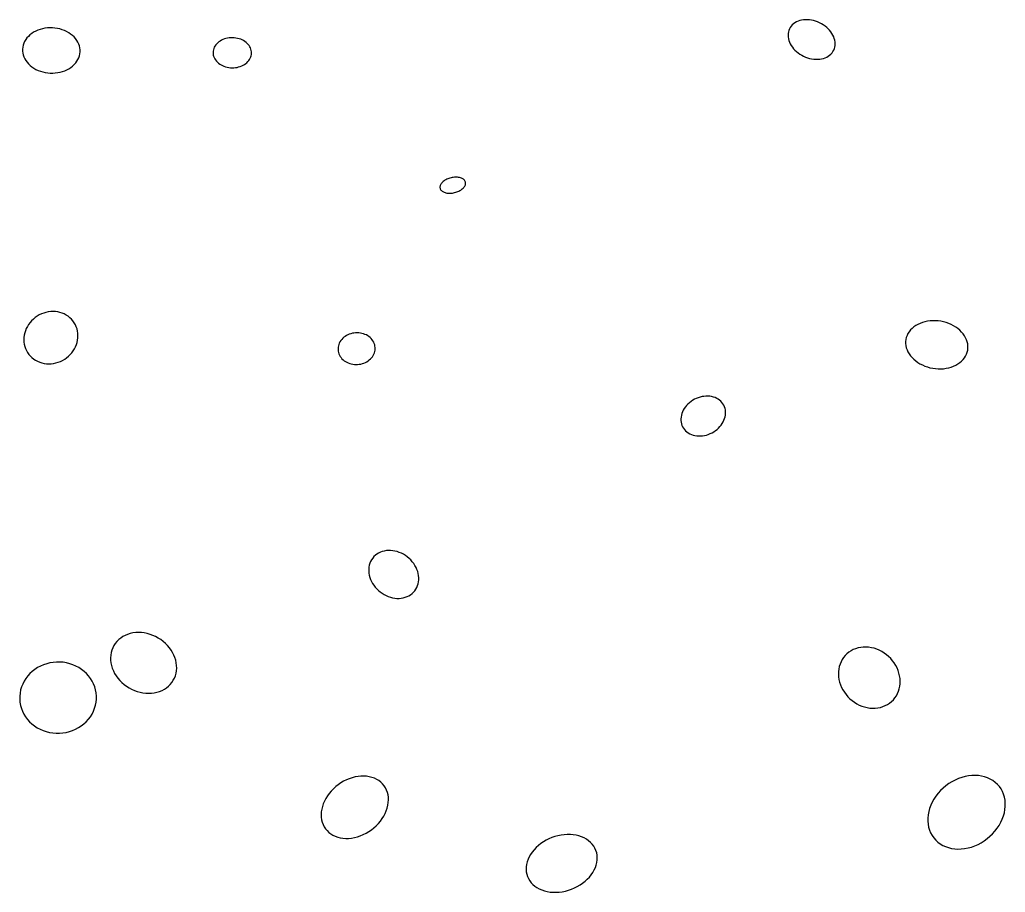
# Model space of a CAD drawing. Header units: metres. Extents: x -13473 to 23071, y -293253 to -275311.
# Drawn here: x 5859 to 23071, y -293253 to -278017 of the extents above; entities that cross this region are included whole.
import ezdxf

# ---------------------------------------------------------------- set-up
doc = ezdxf.new("R2010")
doc.units = ezdxf.units.M

msp = doc.modelspace()

# ---------------------------------------------------------------- linework, layer by layer
at = {"layer": 'LAYER'}
for p, q in [((19331.99, -278129.66), (19315.52, -278152.8)), ((19351.17, -278108.29), (19331.99, -278129.66)), ((19372.92, -278088.86), (19351.17, -278108.29)), ((19397.07, -278071.5), (19372.92, -278088.86)), ((19423.44, -278056.36), (19397.07, -278071.5)), ((19451.83, -278043.55), (19423.44, -278056.36)), ((19482.02, -278033.16), (19451.83, -278043.55)), ((19513.78, -278025.28), (19482.02, -278033.16)), ((19546.87, -278019.97), (19513.78, -278025.28)), ((19581.04, -278017.26), (19546.87, -278019.97)), ((19616.03, -278017.18), (19581.04, -278017.26)), ((19651.57, -278019.72), (19616.03, -278017.18)), ((19687.39, -278024.87), (19651.57, -278019.72)), ((19723.21, -278032.59), (19687.39, -278024.87)), ((19758.78, -278042.82), (19723.21, -278032.59)), ((19793.81, -278055.48), (19758.78, -278042.82)), ((19828.04, -278070.48), (19793.81, -278055.48)), ((19861.2, -278087.7), (19828.04, -278070.48)), ((19893.06, -278107.01), (19861.2, -278087.7)), ((19923.35, -278128.26), (19893.06, -278107.01)), ((19951.86, -278151.29), (19923.35, -278128.26)), ((6010.33, -278307.45), (5985.36, -278335.36)), ((6038.35, -278281.43), (6010.33, -278307.45)), ((6069.2, -278257.47), (6038.35, -278281.43)), ((6102.64, -278235.78), (6069.2, -278257.47)), ((6138.44, -278216.5), (6102.64, -278235.78)), ((6176.31, -278199.79), (6138.44, -278216.5)), ((6215.96, -278185.78), (6176.31, -278199.79)), ((6257.1, -278174.57), (6215.96, -278185.78)), ((6299.41, -278166.25), (6257.1, -278174.57)), ((6342.56, -278160.88), (6299.41, -278166.25)), ((6386.24, -278158.5), (6342.56, -278160.88)), ((6430.1, -278159.14), (6386.24, -278158.5)), ((6473.81, -278162.77), (6430.1, -278159.14)), ((6517.05, -278169.39), (6473.81, -278162.77)), ((6559.48, -278178.93), (6517.05, -278169.39)), ((6600.78, -278191.32), (6559.48, -278178.93)), ((6640.63, -278206.48), (6600.78, -278191.32)), ((6678.73, -278224.28), (6640.63, -278206.48)), ((6714.8, -278244.59), (6678.73, -278224.28)), ((6748.55, -278267.26), (6714.8, -278244.59)), ((6779.73, -278292.1), (6748.55, -278267.26)), ((6808.1, -278318.94), (6779.73, -278292.1)), ((6833.45, -278347.57), (6808.1, -278318.94)), ((19278.95, -278259.38), (19277.49, -278288.51)), ((19277.49, -278288.51), (19279.15, -278318.2)), ((19283.53, -278231.03), (19278.95, -278259.38)), ((19279.15, -278318.2), (19283.93, -278348.23)), ((19291.2, -278203.68), (19283.53, -278231.03)), ((19301.89, -278177.54), (19291.2, -278203.68)), ((19315.52, -278152.8), (19301.89, -278177.54)), ((19978.37, -278175.93), (19951.86, -278151.29)), ((20002.67, -278201.99), (19978.37, -278175.93)), ((20024.57, -278229.27), (20002.67, -278201.99)), ((20043.92, -278257.56), (20024.57, -278229.27)), ((20060.57, -278286.65), (20043.92, -278257.56)), ((20074.38, -278316.31), (20060.57, -278286.65)), ((20085.26, -278346.33), (20074.38, -278316.31)), ((5919.41, -278461.31), (5912.02, -278495.18)), ((5930.53, -278428.14), (5919.41, -278461.31)), ((5945.31, -278395.93), (5930.53, -278428.14)), ((5963.64, -278364.93), (5945.31, -278395.93)), ((5985.36, -278335.36), (5963.64, -278364.93)), ((6855.59, -278377.77), (6833.45, -278347.57)), ((6874.34, -278409.31), (6855.59, -278377.77)), ((6889.56, -278441.95), (6874.34, -278409.31)), ((6901.14, -278475.45), (6889.56, -278441.95)), ((6908.99, -278509.54), (6901.14, -278475.45)), ((9269.26, -278477.72), (9257.65, -278498.66)), ((9283.17, -278457.66), (9269.26, -278477.72)), ((9299.28, -278438.64), (9283.17, -278457.66)), ((9317.46, -278420.81), (9299.28, -278438.64)), ((9337.58, -278404.29), (9317.46, -278420.81)), ((9359.48, -278389.22), (9337.58, -278404.29)), ((9383.01, -278375.71), (9359.48, -278389.22)), ((9407.96, -278363.86), (9383.01, -278375.71)), ((9434.17, -278353.76), (9407.96, -278363.86)), ((9461.43, -278345.49), (9434.17, -278353.76)), ((9489.53, -278339.11), (9461.43, -278345.49)), ((9518.25, -278334.68), (9489.53, -278339.11)), ((9547.38, -278332.21), (9518.25, -278334.68)), ((9576.71, -278331.75), (9547.38, -278332.21)), ((9605.99, -278333.27), (9576.71, -278331.75)), ((9635.02, -278336.79), (9605.99, -278333.27)), ((9663.56, -278342.26), (9635.02, -278336.79)), ((9691.41, -278349.65), (9663.56, -278342.26)), ((9718.35, -278358.89), (9691.41, -278349.65)), ((9744.18, -278369.93), (9718.35, -278358.89)), ((9768.69, -278382.68), (9744.18, -278369.93)), ((9791.71, -278397.03), (9768.69, -278382.68)), ((9813.05, -278412.89), (9791.71, -278397.03)), ((9832.56, -278430.12), (9813.05, -278412.89)), ((9850.09, -278448.6), (9832.56, -278430.12)), ((9865.5, -278468.19), (9850.09, -278448.6)), ((9878.68, -278488.73), (9865.5, -278468.19)), ((9889.52, -278510.08), (9878.68, -278488.73)), ((19283.93, -278348.23), (19291.79, -278378.37)), ((19291.79, -278378.37), (19302.67, -278408.39)), ((19302.67, -278408.39), (19316.48, -278438.05)), ((19316.48, -278438.05), (19333.13, -278467.14)), ((19333.13, -278467.14), (19352.48, -278495.43)), ((20093.12, -278376.47), (20085.26, -278346.33)), ((20097.9, -278406.5), (20093.12, -278376.47)), ((20093.52, -278493.67), (20098.1, -278465.32)), ((20099.56, -278436.19), (20097.9, -278406.5)), ((20098.1, -278465.32), (20099.56, -278436.19)), ((5912.02, -278495.18), (5908.43, -278529.51)), ((5908.43, -278529.51), (5908.67, -278564.01)), ((5908.67, -278564.01), (5912.72, -278598.44)), ((5912.72, -278598.44), (5920.57, -278632.54)), ((5920.57, -278632.54), (5932.15, -278666.03)), ((6891.18, -278679.84), (6902.3, -278646.67)), ((6902.3, -278646.67), (6909.69, -278612.8)), ((6913.04, -278543.97), (6908.99, -278509.54)), ((6909.69, -278612.8), (6913.28, -278578.48)), ((6913.28, -278578.48), (6913.04, -278543.97)), ((6913.28, -278578.48), (6913.28, -278578.48)), ((9237.45, -278565.18), (9235.75, -278588.02)), ((9235.75, -278588.02), (9236.62, -278610.91)), ((9236.62, -278610.91), (9240.04, -278633.67)), ((9241.68, -278542.56), (9237.45, -278565.18)), ((9240.04, -278633.67), (9245.98, -278656.13)), ((9248.44, -278520.33), (9241.68, -278542.56)), ((9245.98, -278656.13), (9254.41, -278678.12)), ((9257.65, -278498.66), (9248.44, -278520.33)), ((9897.94, -278532.07), (9889.52, -278510.08)), ((9895.49, -278667.88), (9902.24, -278645.65)), ((9903.89, -278554.53), (9897.94, -278532.07)), ((9902.24, -278645.65), (9906.48, -278623.02)), ((9907.31, -278577.29), (9903.89, -278554.53)), ((9906.48, -278623.02), (9908.17, -278600.18)), ((9908.17, -278600.18), (9907.31, -278577.29)), ((9908.17, -278600.18), (9908.17, -278600.18)), ((19352.48, -278495.43), (19374.38, -278522.71)), ((19374.38, -278522.71), (19398.68, -278548.77)), ((19398.68, -278548.77), (19425.19, -278573.41)), ((19425.19, -278573.41), (19453.7, -278596.44)), ((19453.7, -278596.44), (19483.99, -278617.69)), ((19483.99, -278617.69), (19515.85, -278637)), ((19515.85, -278637), (19549.01, -278654.22)), ((19549.01, -278654.22), (19583.24, -278669.22)), ((19953.61, -278668.34), (19979.98, -278653.19)), ((19979.98, -278653.19), (20004.13, -278635.84)), ((20004.13, -278635.84), (20025.88, -278616.4)), ((20025.88, -278616.4), (20045.06, -278595.04)), ((20045.06, -278595.04), (20061.53, -278571.9)), ((20061.53, -278571.9), (20075.16, -278547.16)), ((20075.16, -278547.16), (20085.85, -278521.02)), ((20075.16, -278547.16), (20075.16, -278547.16)), ((20085.85, -278521.02), (20093.52, -278493.67)), ((5932.15, -278666.03), (5947.37, -278698.67)), ((5947.37, -278698.67), (5966.12, -278730.21)), ((5966.12, -278730.21), (5988.25, -278760.41)), ((5988.25, -278760.41), (6013.61, -278789.04)), ((6013.61, -278789.04), (6041.98, -278815.88)), ((6041.98, -278815.88), (6073.16, -278840.73)), ((6752.51, -278850.51), (6783.36, -278826.56)), ((6783.36, -278826.56), (6811.38, -278800.53)), ((6811.38, -278800.53), (6836.34, -278772.63)), ((6836.34, -278772.63), (6858.07, -278743.06)), ((6858.07, -278743.06), (6876.4, -278712.05)), ((6876.4, -278712.05), (6891.18, -278679.84)), ((9254.41, -278678.12), (9265.25, -278699.47)), ((9265.25, -278699.47), (9278.42, -278720.02)), ((9278.42, -278720.02), (9293.84, -278739.61)), ((9293.84, -278739.61), (9311.36, -278758.09)), ((9311.36, -278758.09), (9330.87, -278775.32)), ((9330.87, -278775.32), (9352.22, -278791.17)), ((9352.22, -278791.17), (9375.24, -278805.53)), ((9375.24, -278805.53), (9399.75, -278818.27)), ((9399.75, -278818.27), (9425.58, -278829.31)), ((9425.58, -278829.31), (9452.52, -278838.56)), ((9682.5, -278842.72), (9709.75, -278834.45)), ((9709.75, -278834.45), (9735.96, -278824.35)), ((9735.96, -278824.35), (9760.92, -278812.5)), ((9760.92, -278812.5), (9784.44, -278798.99)), ((9784.44, -278798.99), (9806.35, -278783.91)), ((9806.35, -278783.91), (9826.47, -278767.4)), ((9826.47, -278767.4), (9844.65, -278749.56)), ((9844.65, -278749.56), (9860.76, -278730.54)), ((9860.76, -278730.54), (9874.67, -278710.49)), ((9874.67, -278710.49), (9886.28, -278689.54)), ((9886.28, -278689.54), (9895.49, -278667.88)), ((19583.24, -278669.22), (19618.27, -278681.88)), ((19618.27, -278681.88), (19653.84, -278692.11)), ((19653.84, -278692.11), (19689.67, -278699.83)), ((19689.67, -278699.83), (19725.49, -278704.98)), ((19725.49, -278704.98), (19761.02, -278707.52)), ((19761.02, -278707.52), (19796.01, -278707.44)), ((19796.01, -278707.44), (19830.18, -278704.73)), ((19830.18, -278704.73), (19863.27, -278699.41)), ((19863.27, -278699.41), (19895.03, -278691.53)), ((19895.03, -278691.53), (19925.22, -278681.15)), ((19925.22, -278681.15), (19953.61, -278668.34)), ((6073.16, -278840.73), (6106.91, -278863.39)), ((6106.91, -278863.39), (6142.98, -278883.7)), ((6142.98, -278883.7), (6181.08, -278901.51)), ((6181.08, -278901.51), (6220.93, -278916.66)), ((6220.93, -278916.66), (6262.23, -278929.06)), ((6262.23, -278929.06), (6304.66, -278938.6)), ((6304.66, -278938.6), (6347.89, -278945.21)), ((6347.89, -278945.21), (6391.61, -278948.85)), ((6391.61, -278948.85), (6435.47, -278949.48)), ((6435.47, -278949.48), (6479.15, -278947.1)), ((6479.15, -278947.1), (6522.3, -278941.73)), ((6522.3, -278941.73), (6564.61, -278933.41)), ((6564.61, -278933.41), (6605.75, -278922.2)), ((6605.75, -278922.2), (6645.4, -278908.19)), ((6645.4, -278908.19), (6683.27, -278891.49)), ((6683.27, -278891.49), (6719.06, -278872.21)), ((6719.06, -278872.21), (6752.51, -278850.51)), ((9452.52, -278838.56), (9480.36, -278845.95)), ((9480.36, -278845.95), (9508.91, -278851.42)), ((9508.91, -278851.42), (9537.94, -278854.93)), ((9537.94, -278854.93), (9567.22, -278856.46)), ((9567.22, -278856.46), (9596.54, -278855.99)), ((9596.54, -278855.99), (9625.67, -278853.53)), ((9625.67, -278853.53), (9654.4, -278849.09)), ((9654.4, -278849.09), (9682.5, -278842.72)), ((13208.05, -280900.09), (13203.15, -280912.31)), ((13214.58, -280887.92), (13208.05, -280900.09)), ((13222.69, -280875.89), (13214.58, -280887.92)), ((13232.32, -280864.09), (13222.69, -280875.89)), ((13243.4, -280852.61), (13232.32, -280864.09)), ((13255.84, -280841.55), (13243.4, -280852.61)), ((13269.55, -280830.97), (13255.84, -280841.55)), ((13284.42, -280820.97), (13269.55, -280830.97)), ((13300.34, -280811.62), (13284.42, -280820.97)), ((13317.19, -280802.99), (13300.34, -280811.62)), ((13334.84, -280795.15), (13317.19, -280802.99)), ((13353.16, -280788.15), (13334.84, -280795.15)), ((13372, -280782.06), (13353.16, -280788.15)), ((13391.23, -280776.91), (13372, -280782.06)), ((13410.7, -280772.74), (13391.23, -280776.91)), ((13430.25, -280769.6), (13410.7, -280772.74)), ((13449.74, -280767.49), (13430.25, -280769.6)), ((13469.03, -280766.44), (13449.74, -280767.49)), ((13487.96, -280766.46), (13469.03, -280766.44)), ((13506.39, -280767.54), (13487.96, -280766.46)), ((13524.19, -280769.68), (13506.39, -280767.54)), ((13541.2, -280772.86), (13524.19, -280769.68)), ((13557.32, -280777.05), (13541.2, -280772.86)), ((13572.4, -280782.23), (13557.32, -280777.05)), ((13586.35, -280788.35), (13572.4, -280782.23)), ((13599.05, -280795.38), (13586.35, -280788.35)), ((13610.4, -280803.24), (13599.05, -280795.38)), ((13620.32, -280811.9), (13610.4, -280803.24)), ((13628.74, -280821.27), (13620.32, -280811.9)), ((13635.59, -280831.29), (13628.74, -280821.27)), ((13640.81, -280841.88), (13635.59, -280831.29)), ((13636.75, -280912.69), (13641.64, -280900.47)), ((13644.37, -280852.96), (13640.81, -280841.88)), ((13641.64, -280900.47), (13644.87, -280888.29)), ((13646.24, -280864.45), (13644.37, -280852.96)), ((13644.87, -280888.29), (13646.41, -280876.26)), ((13646.41, -280876.26), (13646.24, -280864.45)), ((13199.92, -280924.49), (13198.39, -280936.53)), ((13198.39, -280936.53), (13198.56, -280948.33)), ((13198.56, -280948.33), (13200.43, -280959.82)), ((13203.15, -280912.31), (13199.92, -280924.49)), ((13200.43, -280959.82), (13200.43, -280959.82)), ((13200.43, -280959.82), (13203.99, -280970.9)), ((13203.99, -280970.9), (13209.21, -280981.49)), ((13209.21, -280981.49), (13216.06, -280991.51)), ((13216.06, -280991.51), (13224.47, -281000.88)), ((13224.47, -281000.88), (13234.4, -281009.54)), ((13234.4, -281009.54), (13245.75, -281017.4)), ((13245.75, -281017.4), (13258.45, -281024.43)), ((13258.45, -281024.43), (13272.39, -281030.55)), ((13272.39, -281030.55), (13287.48, -281035.73)), ((13287.48, -281035.73), (13303.59, -281039.92)), ((13303.59, -281039.92), (13320.61, -281043.1)), ((13320.61, -281043.1), (13338.41, -281045.24)), ((13338.41, -281045.24), (13356.84, -281046.32)), ((13356.84, -281046.32), (13375.77, -281046.34)), ((13375.77, -281046.34), (13395.05, -281045.29)), ((13395.05, -281045.29), (13414.55, -281043.18)), ((13414.55, -281043.18), (13434.1, -281040.04)), ((13434.1, -281040.04), (13453.57, -281035.87)), ((13453.57, -281035.87), (13472.79, -281030.72)), ((13472.79, -281030.72), (13491.64, -281024.63)), ((13491.64, -281024.63), (13509.96, -281017.63)), ((13509.96, -281017.63), (13527.61, -281009.79)), ((13527.61, -281009.79), (13544.46, -281001.16)), ((13544.46, -281001.16), (13560.38, -280991.81)), ((13560.38, -280991.81), (13575.25, -280981.81)), ((13575.25, -280981.81), (13588.96, -280971.24)), ((13588.96, -280971.24), (13601.4, -280960.17)), ((13601.4, -280960.17), (13612.47, -280948.69)), ((13612.47, -280948.69), (13622.1, -280936.89)), ((13622.1, -280936.89), (13630.22, -280924.86)), ((13630.22, -280924.86), (13636.75, -280912.69)), ((6277.75, -283138.47), (6238.53, -283153.53)), ((6317.92, -283126.68), (6277.75, -283138.47)), ((6358.76, -283118.25), (6317.92, -283126.68)), ((6399.93, -283113.25), (6358.76, -283118.25)), ((6441.15, -283111.72), (6399.93, -283113.25)), ((6482.08, -283113.67), (6441.15, -283111.72)), ((6522.42, -283119.08), (6482.08, -283113.67)), ((6561.86, -283127.91), (6522.42, -283119.08)), ((6600.1, -283140.1), (6561.86, -283127.91)), ((6636.85, -283155.55), (6600.1, -283140.1)), ((6039.4, -283304.66), (6014.6, -283338.17)), ((6066.98, -283273.15), (6039.4, -283304.66)), ((6097.13, -283243.9), (6066.98, -283273.15)), ((6129.61, -283217.11), (6097.13, -283243.9)), ((6164.18, -283193.01), (6129.61, -283217.11)), ((6200.58, -283171.76), (6164.18, -283193.01)), ((6238.53, -283153.53), (6200.58, -283171.76)), ((6671.83, -283174.14), (6636.85, -283155.55)), ((6704.78, -283195.74), (6671.83, -283174.14)), ((6735.43, -283220.18), (6704.78, -283195.74)), ((6763.57, -283247.26), (6735.43, -283220.18)), ((6788.98, -283276.8), (6763.57, -283247.26)), ((6811.45, -283308.56), (6788.98, -283276.8)), ((6830.83, -283342.3), (6811.45, -283308.56)), ((21623.21, -283303.58), (21582.03, -283318.82)), ((21666.3, -283291.31), (21623.21, -283303.58)), ((21710.97, -283282.1), (21666.3, -283291.31)), ((21756.89, -283276.01), (21710.97, -283282.1)), ((21803.7, -283273.1), (21756.89, -283276.01)), ((21851.06, -283273.39), (21803.7, -283273.1)), ((21898.59, -283276.87), (21851.06, -283273.39)), ((21945.94, -283283.51), (21898.59, -283276.87)), ((21992.75, -283293.28), (21945.94, -283283.51)), ((22038.66, -283306.08), (21992.75, -283293.28)), ((22083.32, -283321.83), (22038.66, -283306.08)), ((5958.63, -283448.16), (5946.59, -283487.04)), ((5974.06, -283410.19), (5958.63, -283448.16)), ((5992.76, -283373.44), (5974.06, -283410.19)), ((6014.6, -283338.17), (5992.76, -283373.44)), ((6846.96, -283377.76), (6830.83, -283342.3)), ((6859.72, -283414.67), (6846.96, -283377.76)), ((6869.01, -283452.76), (6859.72, -283414.67)), ((6874.77, -283491.73), (6869.01, -283452.76)), ((11724.24, -283484.41), (11696.06, -283487.32)), ((11752.57, -283483.6), (11724.24, -283484.41)), ((11780.82, -283484.91), (11752.57, -283483.6)), ((11808.77, -283488.31), (11780.82, -283484.91)), ((21391.38, -283464.52), (21371.28, -283496.13)), ((21415.17, -283434.66), (21391.38, -283464.52)), ((21442.45, -283406.76), (21415.17, -283434.66)), ((21473.03, -283381.04), (21442.45, -283406.76)), ((21506.65, -283357.69), (21473.03, -283381.04)), ((21543.08, -283336.9), (21506.65, -283357.69)), ((21582.03, -283318.82), (21543.08, -283336.9)), ((22126.39, -283340.41), (22083.32, -283321.83)), ((22167.54, -283361.67), (22126.39, -283340.41)), ((22206.46, -283385.45), (22167.54, -283361.67)), ((22242.86, -283411.58), (22206.46, -283385.45)), ((22276.46, -283439.84), (22242.86, -283411.58)), ((22306.99, -283470.04), (22276.46, -283439.84)), ((22334.24, -283501.93), (22306.99, -283470.04)), ((5933.03, -283566.36), (5931.61, -283606.2)), ((5931.61, -283606.2), (5933.79, -283645.76)), ((5938.04, -283526.54), (5933.03, -283566.36)), ((5933.79, -283645.76), (5939.55, -283684.73)), ((5946.59, -283487.04), (5938.04, -283526.54)), ((6849.93, -283689.33), (6861.97, -283650.45)), ((6861.97, -283650.45), (6870.52, -283610.95)), ((6870.52, -283610.95), (6875.53, -283571.13)), ((6876.95, -283531.28), (6874.77, -283491.73)), ((6875.53, -283571.13), (6876.95, -283531.28)), ((11452.55, -283640.99), (11440.9, -283663.22)), ((11466.41, -283619.66), (11452.55, -283640.99)), ((11482.37, -283599.41), (11466.41, -283619.66)), ((11500.31, -283580.39), (11482.37, -283599.41)), ((11520.09, -283562.74), (11500.31, -283580.39)), ((11541.57, -283546.59), (11520.09, -283562.74)), ((11564.57, -283532.08), (11541.57, -283546.59)), ((11588.93, -283519.3), (11564.57, -283532.08)), ((11614.45, -283508.36), (11588.93, -283519.3)), ((11640.95, -283499.34), (11614.45, -283508.36)), ((11668.22, -283492.31), (11640.95, -283499.34)), ((11696.06, -283487.32), (11668.22, -283492.31)), ((11836.22, -283493.78), (11808.77, -283488.31)), ((11862.96, -283501.28), (11836.22, -283493.78)), ((11888.78, -283510.76), (11862.96, -283501.28)), ((11913.49, -283522.14), (11888.78, -283510.76)), ((11936.89, -283535.33), (11913.49, -283522.14)), ((11958.81, -283550.24), (11936.89, -283535.33)), ((11979.09, -283566.75), (11958.81, -283550.24)), ((11997.57, -283584.73), (11979.09, -283566.75)), ((12014.1, -283604.05), (11997.57, -283584.73)), ((12028.57, -283624.57), (12014.1, -283604.05)), ((12040.85, -283646.12), (12028.57, -283624.57)), ((12050.87, -283668.54), (12040.85, -283646.12)), ((21330.23, -283634.97), (21330.21, -283671.47)), ((21334.4, -283598.92), (21330.23, -283634.97)), ((21342.67, -283563.59), (21334.4, -283598.92)), ((21355, -283529.23), (21342.67, -283563.59)), ((21371.28, -283496.13), (21355, -283529.23)), ((22357.99, -283535.27), (22334.24, -283501.93)), ((22378.05, -283569.82), (22357.99, -283535.27)), ((22394.29, -283605.3), (22378.05, -283569.82)), ((22406.57, -283641.45), (22394.29, -283605.3)), ((22414.8, -283678), (22406.57, -283641.45)), ((5939.55, -283684.73), (5948.84, -283722.82)), ((5948.84, -283722.82), (5961.6, -283759.73)), ((5961.6, -283759.73), (5977.73, -283795.19)), ((5977.73, -283795.19), (5997.11, -283828.93)), ((5997.11, -283828.93), (5997.11, -283828.93)), ((5997.11, -283828.93), (6019.59, -283860.69)), ((6769.16, -283832.83), (6793.96, -283799.32)), ((6793.96, -283799.32), (6815.8, -283764.05)), ((6815.8, -283764.05), (6834.5, -283727.29)), ((6834.5, -283727.29), (6849.93, -283689.33)), ((11419.97, -283733.66), (11417.85, -283757.79)), ((11417.85, -283757.79), (11418.2, -283781.95)), ((11418.2, -283781.95), (11418.2, -283781.95)), ((11418.2, -283781.95), (11421.02, -283805.94)), ((11424.54, -283709.73), (11419.97, -283733.66)), ((11421.02, -283805.94), (11426.28, -283829.59)), ((11431.54, -283686.19), (11424.54, -283709.73)), ((11440.9, -283663.22), (11431.54, -283686.19)), ((12058.54, -283691.66), (12050.87, -283668.54)), ((12053.28, -283835.06), (12060.27, -283811.52)), ((12063.8, -283715.31), (12058.54, -283691.66)), ((12060.27, -283811.52), (12064.85, -283787.59)), ((12066.62, -283739.31), (12063.8, -283715.31)), ((12064.85, -283787.59), (12066.97, -283763.46)), ((12066.97, -283763.46), (12066.62, -283739.31)), ((21330.21, -283671.47), (21334.33, -283708.13)), ((21334.33, -283708.13), (21342.56, -283744.67)), ((21342.56, -283744.67), (21354.84, -283780.83)), ((21354.84, -283780.83), (21371.08, -283816.31)), ((21371.08, -283816.31), (21391.14, -283850.86)), ((22394.13, -283856.89), (22406.46, -283822.54)), ((22406.46, -283822.54), (22414.73, -283787.21)), ((22414.73, -283787.21), (22418.9, -283751.15)), ((22414.73, -283787.21), (22414.73, -283787.21)), ((22418.92, -283714.66), (22414.8, -283678)), ((22418.9, -283751.15), (22418.92, -283714.66)), ((6019.59, -283860.69), (6044.99, -283890.22)), ((6044.99, -283890.22), (6073.13, -283917.31)), ((6073.13, -283917.31), (6103.78, -283941.75)), ((6103.78, -283941.75), (6136.73, -283963.34)), ((6136.73, -283963.34), (6171.71, -283981.94)), ((6171.71, -283981.94), (6208.46, -283997.39)), ((6208.46, -283997.39), (6246.7, -284009.58)), ((6490.64, -284010.81), (6530.81, -283999.02)), ((6530.81, -283999.02), (6570.03, -283983.95)), ((6570.03, -283983.95), (6607.98, -283965.73)), ((6607.98, -283965.73), (6644.38, -283944.48)), ((6644.38, -283944.48), (6678.95, -283920.37)), ((6678.95, -283920.37), (6711.44, -283893.59)), ((6711.44, -283893.59), (6741.58, -283864.34)), ((6741.58, -283864.34), (6769.16, -283832.83)), ((11426.28, -283829.59), (11433.95, -283852.71)), ((11433.95, -283852.71), (11443.96, -283875.13)), ((11443.96, -283875.13), (11456.25, -283896.69)), ((11456.25, -283896.69), (11470.72, -283917.2)), ((11470.72, -283917.2), (11487.25, -283936.52)), ((11487.25, -283936.52), (11505.73, -283954.51)), ((11505.73, -283954.51), (11526, -283971.02)), ((11526, -283971.02), (11547.93, -283985.93)), ((11547.93, -283985.93), (11571.33, -283999.12)), ((11571.33, -283999.12), (11596.04, -284010.5)), ((11895.89, -284001.95), (11920.25, -283989.18)), ((11920.25, -283989.18), (11943.25, -283974.66)), ((11943.25, -283974.66), (11964.72, -283958.51)), ((11964.72, -283958.51), (11984.51, -283940.86)), ((11984.51, -283940.86), (12002.45, -283921.84)), ((12002.45, -283921.84), (12018.41, -283901.59)), ((12018.41, -283901.59), (12032.27, -283880.27)), ((12032.27, -283880.27), (12043.92, -283858.04)), ((12043.92, -283858.04), (12053.28, -283835.06)), ((21391.14, -283850.86), (21414.89, -283884.2)), ((21414.89, -283884.2), (21442.14, -283916.09)), ((21442.14, -283916.09), (21472.67, -283946.28)), ((21472.67, -283946.28), (21506.27, -283974.55)), ((21506.27, -283974.55), (21542.67, -284000.67)), ((21542.67, -284000.67), (21581.59, -284024.46)), ((22276.1, -284005.09), (22306.68, -283979.37)), ((22306.68, -283979.37), (22333.96, -283951.47)), ((22333.96, -283951.47), (22357.74, -283921.6)), ((22357.74, -283921.6), (22377.85, -283890)), ((22377.85, -283890), (22394.13, -283856.89)), ((6246.7, -284009.58), (6286.14, -284018.41)), ((6286.14, -284018.41), (6326.48, -284023.82)), ((6326.48, -284023.82), (6367.41, -284025.76)), ((6367.41, -284025.76), (6408.63, -284024.23)), ((6408.63, -284024.23), (6449.81, -284019.23)), ((6449.81, -284019.23), (6490.64, -284010.81)), ((11596.04, -284010.5), (11621.86, -284019.97)), ((11621.86, -284019.97), (11648.59, -284027.48)), ((11648.59, -284027.48), (11676.04, -284032.95)), ((11676.04, -284032.95), (11704, -284036.35)), ((11704, -284036.35), (11732.25, -284037.65)), ((11732.25, -284037.65), (11760.57, -284036.84)), ((11760.57, -284036.84), (11788.76, -284033.93)), ((11788.76, -284033.93), (11816.6, -284028.94)), ((11816.6, -284028.94), (11843.87, -284021.91)), ((11843.87, -284021.91), (11870.37, -284012.89)), ((11870.37, -284012.89), (11895.89, -284001.95)), ((21581.59, -284024.46), (21622.74, -284045.72)), ((21622.74, -284045.72), (21665.81, -284064.29)), ((21665.81, -284064.29), (21710.47, -284080.04)), ((21710.47, -284080.04), (21756.38, -284092.85)), ((21756.38, -284092.85), (21803.19, -284102.61)), ((21803.19, -284102.61), (21850.54, -284109.26)), ((21850.54, -284109.26), (21898.07, -284112.74)), ((21898.07, -284112.74), (21945.43, -284113.03)), ((21945.43, -284113.03), (21992.24, -284110.11)), ((21992.24, -284110.11), (22038.16, -284104.03)), ((22038.16, -284104.03), (22082.83, -284094.82)), ((22082.83, -284094.82), (22125.92, -284082.55)), ((22125.92, -284082.55), (22167.1, -284067.31)), ((22167.1, -284067.31), (22206.05, -284049.23)), ((22206.05, -284049.23), (22242.48, -284028.43)), ((22242.48, -284028.43), (22276.1, -284005.09)), ((17583.03, -284682.55), (17555.32, -284704.1)), ((17612.37, -284662.93), (17583.03, -284682.55)), ((17643.1, -284645.4), (17612.37, -284662.93)), ((17675, -284630.1), (17643.1, -284645.4)), ((17707.82, -284617.13), (17675, -284630.1)), ((17741.31, -284606.6), (17707.82, -284617.13)), ((17775.22, -284598.59), (17741.31, -284606.6)), ((17809.3, -284593.16), (17775.22, -284598.59)), ((17843.27, -284590.35), (17809.3, -284593.16)), ((17876.88, -284590.18), (17843.27, -284590.35)), ((17909.88, -284592.66), (17876.88, -284590.18)), ((17942.01, -284597.76), (17909.88, -284592.66)), ((17973.04, -284605.44), (17942.01, -284597.76)), ((18002.72, -284615.65), (17973.04, -284605.44)), ((18030.82, -284628.31), (18002.72, -284615.65)), ((18057.15, -284643.33), (18030.82, -284628.31)), ((18081.48, -284660.58), (18057.15, -284643.33)), ((18103.65, -284679.94), (18081.48, -284660.58)), ((18123.47, -284701.26), (18103.65, -284679.94)), ((17447.96, -284834.8), (17433.87, -284864.13)), ((17464.7, -284806.26), (17447.96, -284834.8)), ((17483.96, -284778.71), (17464.7, -284806.26)), ((17505.59, -284752.37), (17483.96, -284778.71)), ((17529.44, -284727.44), (17505.59, -284752.37)), ((17555.32, -284704.1), (17529.44, -284727.44)), ((18140.8, -284724.38), (18123.47, -284701.26)), ((18155.52, -284749.11), (18140.8, -284724.38)), ((18167.49, -284775.29), (18155.52, -284749.11)), ((18176.64, -284802.69), (18167.49, -284775.29)), ((18182.9, -284831.13), (18176.64, -284802.69)), ((18186.21, -284860.37), (18182.9, -284831.13)), ((18186.56, -284890.2), (18186.21, -284860.37)), ((17408.48, -284954.56), (17405.85, -284984.74)), ((17405.85, -284984.74), (17406.2, -285014.57)), ((17406.2, -285014.57), (17409.51, -285043.81)), ((17414.06, -284924.24), (17408.48, -284954.56)), ((17422.54, -284894.02), (17414.06, -284924.24)), ((17433.87, -284864.13), (17422.54, -284894.02)), ((18144.45, -285040.13), (18158.54, -285010.81)), ((18158.54, -285010.81), (18169.87, -284980.92)), ((18169.87, -284980.92), (18178.35, -284950.7)), ((18178.35, -284950.7), (18183.93, -284920.38)), ((18183.93, -284920.38), (18186.56, -284890.2)), ((17409.51, -285043.81), (17415.77, -285072.25)), ((17415.77, -285072.25), (17424.92, -285099.65)), ((17424.92, -285099.65), (17436.89, -285125.83)), ((17436.89, -285125.83), (17436.89, -285125.83)), ((17436.89, -285125.83), (17451.61, -285150.56)), ((17451.61, -285150.56), (17468.94, -285173.68)), ((17468.94, -285173.68), (17488.76, -285195)), ((17488.76, -285195), (17510.93, -285214.36)), ((17980.04, -285212.01), (18009.38, -285192.39)), ((18009.38, -285192.39), (18037.09, -285170.84)), ((18037.09, -285170.84), (18062.97, -285147.5)), ((18062.97, -285147.5), (18086.82, -285122.57)), ((18086.82, -285122.57), (18108.45, -285096.23)), ((18108.45, -285096.23), (18127.71, -285068.68)), ((18127.71, -285068.68), (18144.45, -285040.13)), ((17510.93, -285214.36), (17535.26, -285231.61)), ((17535.26, -285231.61), (17561.59, -285246.62)), ((17561.59, -285246.62), (17589.69, -285259.29)), ((17589.69, -285259.29), (17619.37, -285269.5)), ((17619.37, -285269.5), (17650.4, -285277.18)), ((17650.4, -285277.18), (17682.53, -285282.28)), ((17682.53, -285282.28), (17715.53, -285284.75)), ((17715.53, -285284.75), (17749.14, -285284.59)), ((17749.14, -285284.59), (17783.11, -285281.78)), ((17783.11, -285281.78), (17817.19, -285276.35)), ((17817.19, -285276.35), (17851.1, -285268.34)), ((17851.1, -285268.34), (17884.59, -285257.81)), ((17884.59, -285257.81), (17917.41, -285244.84)), ((17917.41, -285244.84), (17949.31, -285229.54)), ((17949.31, -285229.54), (17980.04, -285212.01)), ((12023.55, -287418.09), (12004.29, -287445.87)), ((12045.61, -287392.48), (12023.55, -287418.09)), ((12070.3, -287369.23), (12045.61, -287392.48)), ((12097.43, -287348.52), (12070.3, -287369.23)), ((12126.8, -287330.51), (12097.43, -287348.52)), ((12158.19, -287315.32), (12126.8, -287330.51)), ((12191.34, -287303.09), (12158.19, -287315.32)), ((12226.02, -287293.89), (12191.34, -287303.09)), ((12261.96, -287287.81), (12226.02, -287293.89)), ((12298.88, -287284.89), (12261.96, -287287.81)), ((12336.5, -287285.14), (12298.88, -287284.89)), ((12374.55, -287288.58), (12336.5, -287285.14)), ((12412.72, -287295.16), (12374.55, -287288.58)), ((12450.72, -287304.85), (12412.72, -287295.16)), ((12488.28, -287317.56), (12450.72, -287304.85)), ((12525.09, -287333.21), (12488.28, -287317.56)), ((12560.89, -287351.67), (12525.09, -287333.21)), ((12595.4, -287372.8), (12560.89, -287351.67)), ((12628.35, -287396.44), (12595.4, -287372.8)), ((12659.5, -287422.41), (12628.35, -287396.44)), ((12688.61, -287450.52), (12659.5, -287422.41)), ((11954.3, -287609.37), (11954.09, -287645.24)), ((11957.82, -287574.2), (11954.3, -287609.37)), ((11964.65, -287540.01), (11957.82, -287574.2)), ((11974.73, -287507.06), (11964.65, -287540.01)), ((11987.97, -287475.6), (11974.73, -287507.06)), ((12004.29, -287445.87), (11987.97, -287475.6)), ((12715.45, -287480.54), (12688.61, -287450.52)), ((12739.83, -287512.26), (12715.45, -287480.54)), ((12761.56, -287545.42), (12739.83, -287512.26)), ((12780.47, -287579.79), (12761.56, -287545.42)), ((12796.42, -287615.08), (12780.47, -287579.79)), ((12809.28, -287651.05), (12796.42, -287615.08)), ((11954.09, -287645.24), (11957.22, -287681.56)), ((11957.22, -287681.56), (11963.64, -287718.03)), ((11963.64, -287718.03), (11973.33, -287754.39)), ((11973.33, -287754.39), (11986.19, -287790.36)), ((12818.96, -287687.41), (12809.28, -287651.05)), ((12825.39, -287723.88), (12818.96, -287687.41)), ((12828.51, -287760.2), (12825.39, -287723.88)), ((12828.31, -287796.07), (12828.51, -287760.2)), ((11986.19, -287790.36), (12002.14, -287825.65)), ((12002.14, -287825.65), (12021.05, -287860.02)), ((12021.05, -287860.02), (12042.77, -287893.18)), ((12042.77, -287893.18), (12067.15, -287924.9)), ((12067.15, -287924.9), (12094, -287954.92)), ((12094, -287954.92), (12123.11, -287983.03)), ((12759.06, -287987.34), (12778.32, -287959.57)), ((12778.32, -287959.57), (12794.63, -287929.84)), ((12794.63, -287929.84), (12807.88, -287898.38)), ((12807.88, -287898.38), (12817.95, -287865.43)), ((12817.95, -287865.43), (12824.78, -287831.24)), ((12824.78, -287831.24), (12828.31, -287796.07)), ((12123.11, -287983.03), (12154.26, -288009)), ((12154.26, -288009), (12187.21, -288032.64)), ((12187.21, -288032.64), (12221.72, -288053.77)), ((12221.72, -288053.77), (12257.51, -288072.23)), ((12257.51, -288072.23), (12294.33, -288087.88)), ((12294.33, -288087.88), (12331.88, -288100.59)), ((12331.88, -288100.59), (12369.89, -288110.28)), ((12369.89, -288110.28), (12408.06, -288116.86)), ((12408.06, -288116.86), (12446.1, -288120.3)), ((12446.1, -288120.3), (12483.73, -288120.55)), ((12483.73, -288120.55), (12520.65, -288117.63)), ((12520.65, -288117.63), (12556.58, -288111.55)), ((12556.58, -288111.55), (12591.26, -288102.35)), ((12591.26, -288102.35), (12624.42, -288090.12)), ((12624.42, -288090.12), (12655.8, -288074.93)), ((12655.8, -288074.93), (12685.17, -288056.92)), ((12685.17, -288056.92), (12712.31, -288036.21)), ((12712.31, -288036.21), (12737, -288012.96)), ((12737, -288012.96), (12759.06, -287987.34)), ((12759.06, -287987.34), (12759.06, -287987.34)), ((7622.65, -288813.43), (7587.84, -288841.65)), ((7660.52, -288788.51), (7622.65, -288813.43)), ((7701.13, -288767.1), (7660.52, -288788.51)), ((7744.2, -288749.34), (7701.13, -288767.1)), ((7789.39, -288735.37), (7744.2, -288749.34)), ((7836.35, -288725.31), (7789.39, -288735.37)), ((7884.73, -288719.22), (7836.35, -288725.31)), ((7934.16, -288717.15), (7884.73, -288719.22)), ((7984.26, -288719.12), (7934.16, -288717.15)), ((8034.66, -288725.12), (7984.26, -288719.12)), ((8084.97, -288735.09), (8034.66, -288725.12)), ((8134.8, -288748.97), (8084.97, -288735.09)), ((8183.78, -288766.64), (8134.8, -288748.97)), ((8231.53, -288787.98), (8183.78, -288766.64)), ((8277.7, -288812.81), (8231.53, -288787.98)), ((8321.92, -288840.96), (8277.7, -288812.81)), ((7483.93, -288982.95), (7467.78, -289024.03)), ((7504.18, -288943.88), (7483.93, -288982.95)), ((7528.37, -288907.12), (7504.18, -288943.88)), ((7556.33, -288872.96), (7528.37, -288907.12)), ((7587.84, -288841.65), (7556.33, -288872.96)), ((8363.87, -288872.2), (8321.92, -288840.96)), ((8403.22, -288906.3), (8363.87, -288872.2)), ((8439.68, -288943), (8403.22, -288906.3)), ((8472.96, -288982.02), (8439.68, -288943)), ((8502.82, -289023.06), (8472.96, -288982.02)), ((20501.05, -288986.22), (20457.93, -288999.15)), ((20545.66, -288977.23), (20501.05, -288986.22)), ((20591.41, -288972.27), (20545.66, -288977.23)), ((20637.96, -288971.35), (20591.41, -288972.27)), ((20684.95, -288974.5), (20637.96, -288971.35)), ((20732.02, -288981.68), (20684.95, -288974.5)), ((20778.83, -288992.85), (20732.02, -288981.68)), ((20825, -289007.91), (20778.83, -288992.85)), ((7448.25, -289110.99), (7445.01, -289156.2)), ((7445.01, -289156.2), (7446.17, -289202.1)), ((7455.86, -289066.82), (7448.25, -289110.99)), ((7467.78, -289024.03), (7455.86, -289066.82)), ((8529.02, -289065.81), (8502.82, -289023.06)), ((8551.37, -289109.95), (8529.02, -289065.81)), ((8569.69, -289155.14), (8551.37, -289109.95)), ((8583.86, -289201.03), (8569.69, -289155.14)), ((20247.68, -289152.15), (20223.21, -289188.4)), ((20275.56, -289118.58), (20247.68, -289152.15)), ((20306.65, -289087.96), (20275.56, -289118.58)), ((20340.69, -289060.51), (20306.65, -289087.96)), ((20377.45, -289036.44), (20340.69, -289060.51)), ((20416.63, -289015.93), (20377.45, -289036.44)), ((20457.93, -288999.15), (20416.63, -289015.93)), ((20870.19, -289026.76), (20825, -289007.91)), ((20914.06, -289049.24), (20870.19, -289026.76)), ((20956.27, -289075.2), (20914.06, -289049.24)), ((20996.5, -289104.42), (20956.27, -289075.2)), ((21034.45, -289136.69), (20996.5, -289104.42)), ((21069.82, -289171.77), (21034.45, -289136.69)), ((6171.93, -289330.01), (6123.83, -289361.16)), ((6222.75, -289302.85), (6171.93, -289330.01)), ((6275.9, -289279.89), (6222.75, -289302.85)), ((6330.97, -289261.3), (6275.9, -289279.89)), ((6387.56, -289247.22), (6330.97, -289261.3)), ((6445.22, -289237.77), (6387.56, -289247.22)), ((6503.52, -289233), (6445.22, -289237.77)), ((6562.01, -289232.96), (6503.52, -289233)), ((6620.26, -289237.65), (6562.01, -289232.96)), ((6677.81, -289247.03), (6620.26, -289237.65)), ((6734.23, -289261.03), (6677.81, -289247.03)), ((6789.08, -289279.55), (6734.23, -289261.03)), ((6841.96, -289302.44), (6789.08, -289279.55)), ((6892.46, -289329.53), (6841.96, -289302.44)), ((6940.19, -289360.61), (6892.46, -289329.53)), ((7446.17, -289202.1), (7451.71, -289248.35)), ((7451.71, -289248.35), (7461.61, -289294.6)), ((7461.61, -289294.6), (7475.77, -289340.5)), ((8593.75, -289247.28), (8583.86, -289201.03)), ((8599.29, -289293.53), (8593.75, -289247.28)), ((8600.45, -289339.43), (8599.29, -289293.53)), ((20172.01, -289310.42), (20162.77, -289354.48)), ((20185.23, -289267.84), (20172.01, -289310.42)), ((20202.34, -289227.06), (20185.23, -289267.84)), ((20223.21, -289188.4), (20202.34, -289227.06)), ((21102.35, -289209.38), (21069.82, -289171.77)), ((21131.78, -289249.24), (21102.35, -289209.38)), ((21157.9, -289291.05), (21131.78, -289249.24)), ((21180.51, -289334.48), (21157.9, -289291.05)), ((21199.43, -289379.21), (21180.51, -289334.48)), ((5999.37, -289476.02), (5965.56, -289520.48)), ((6037.22, -289434.44), (5999.37, -289476.02)), ((6078.81, -289396.06), (6037.22, -289434.44)), ((6123.83, -289361.16), (6078.81, -289396.06)), ((6984.79, -289395.45), (6940.19, -289360.61)), ((7025.93, -289433.78), (6984.79, -289395.45)), ((7063.28, -289475.31), (7025.93, -289433.78)), ((7096.57, -289519.72), (7063.28, -289475.31)), ((7475.77, -289340.5), (7494.1, -289385.68)), ((7494.1, -289385.68), (7516.44, -289429.82)), ((7516.44, -289429.82), (7542.65, -289472.57)), ((7542.65, -289472.57), (7572.5, -289513.62)), ((8561.53, -289512.68), (8577.68, -289471.6)), ((8577.68, -289471.6), (8589.6, -289428.81)), ((8589.6, -289428.81), (8597.22, -289384.64)), ((8597.22, -289384.64), (8600.45, -289339.43)), ((20157.6, -289399.68), (20156.52, -289445.69)), ((20156.52, -289445.69), (20159.56, -289492.15)), ((20162.77, -289354.48), (20157.6, -289399.68)), ((20159.56, -289492.15), (20166.67, -289538.7)), ((21214.52, -289424.9), (21199.43, -289379.21)), ((21225.67, -289471.2), (21214.52, -289424.9)), ((21232.78, -289517.76), (21225.67, -289471.2)), ((5890.71, -289667.65), (5875.26, -289720.06)), ((5911.02, -289616.66), (5890.71, -289667.65)), ((5936.03, -289567.48), (5911.02, -289616.66)), ((5965.56, -289520.48), (5936.03, -289567.48)), ((7125.54, -289566.68), (7096.57, -289519.72)), ((7149.97, -289615.83), (7125.54, -289566.68)), ((7169.67, -289666.79), (7149.97, -289615.83)), ((7184.5, -289719.18), (7169.67, -289666.79)), ((7572.5, -289513.62), (7605.78, -289552.63)), ((7605.78, -289552.63), (7642.24, -289589.33)), ((7642.24, -289589.33), (7681.59, -289623.43)), ((7681.59, -289623.43), (7723.54, -289654.68)), ((7723.54, -289654.68), (7767.76, -289682.82)), ((8422.81, -289682.2), (8457.62, -289653.98)), ((8457.62, -289653.98), (8489.13, -289622.67)), ((8489.13, -289622.67), (8517.09, -289588.51)), ((8517.09, -289588.51), (8541.28, -289551.75)), ((8541.28, -289551.75), (8561.53, -289512.68)), ((8541.28, -289551.75), (8541.28, -289551.75)), ((20166.67, -289538.7), (20177.82, -289585)), ((20177.82, -289585), (20192.91, -289630.69)), ((20192.91, -289630.69), (20211.83, -289675.42)), ((20211.83, -289675.42), (20234.43, -289718.86)), ((21220.33, -289699.49), (21229.57, -289655.43)), ((21229.57, -289655.43), (21234.74, -289610.22)), ((21235.82, -289564.21), (21232.78, -289517.76)), ((21234.74, -289610.22), (21235.82, -289564.21)), ((5859.37, -289827.53), (5859.05, -289881.77)), ((5864.79, -289773.48), (5859.37, -289827.53)), ((5875.26, -289720.06), (5864.79, -289773.48)), ((7194.34, -289772.59), (7184.5, -289719.18)), ((7199.12, -289826.63), (7194.34, -289772.59)), ((7198.8, -289880.87), (7199.12, -289826.63)), ((7767.76, -289682.82), (7813.93, -289707.66)), ((7813.93, -289707.66), (7861.68, -289728.99)), ((7861.68, -289728.99), (7910.66, -289746.66)), ((7910.66, -289746.66), (7960.5, -289760.54)), ((7960.5, -289760.54), (8010.8, -289770.51)), ((8010.8, -289770.51), (8061.2, -289776.51)), ((8061.2, -289776.51), (8111.3, -289778.48)), ((8111.3, -289778.48), (8160.73, -289776.42)), ((8160.73, -289776.42), (8209.11, -289770.33)), ((8209.11, -289770.33), (8256.08, -289760.26)), ((8256.08, -289760.26), (8301.26, -289746.29)), ((8301.26, -289746.29), (8344.33, -289728.53)), ((8344.33, -289728.53), (8384.95, -289707.12)), ((8384.95, -289707.12), (8422.81, -289682.2)), ((20234.43, -289718.86), (20260.56, -289760.66)), ((20260.56, -289760.66), (20289.99, -289800.52)), ((20289.99, -289800.52), (20322.52, -289838.13)), ((20322.52, -289838.13), (20357.89, -289873.21)), ((21144.66, -289857.75), (21169.13, -289821.5)), ((21169.13, -289821.5), (21190, -289782.84)), ((21190, -289782.84), (21207.11, -289742.07)), ((21207.11, -289742.07), (21220.33, -289699.49)), ((5859.05, -289881.77), (5859.05, -289881.77)), ((5859.05, -289881.77), (5863.83, -289935.81)), ((5863.83, -289935.81), (5873.67, -289989.23)), ((5873.67, -289989.23), (5888.49, -290041.61)), ((7167.45, -290040.75), (7182.9, -289988.35)), ((7182.9, -289988.35), (7193.38, -289934.92)), ((7193.38, -289934.92), (7198.8, -289880.87)), ((20357.89, -289873.21), (20395.84, -289905.48)), ((20395.84, -289905.48), (20436.07, -289934.71)), ((20436.07, -289934.71), (20478.28, -289960.66)), ((20478.28, -289960.66), (20522.15, -289983.15)), ((20522.15, -289983.15), (20567.34, -290001.99)), ((20567.34, -290001.99), (20613.51, -290017.06)), ((20613.51, -290017.06), (20660.32, -290028.22)), ((20846.68, -290032.67), (20891.29, -290023.68)), ((20891.29, -290023.68), (20934.41, -290010.75)), ((20934.41, -290010.75), (20975.71, -289993.97)), ((20975.71, -289993.97), (21014.89, -289973.47)), ((21014.89, -289973.47), (21051.65, -289949.4)), ((21051.65, -289949.4), (21085.69, -289921.94)), ((21085.69, -289921.94), (21116.78, -289891.32)), ((21116.78, -289891.32), (21144.66, -289857.75)), ((21116.78, -289891.32), (21116.78, -289891.32)), ((5888.49, -290041.61), (5908.2, -290092.57)), ((5908.2, -290092.57), (5932.63, -290141.72)), ((5932.63, -290141.72), (5961.6, -290188.68)), ((5961.6, -290188.68), (5994.88, -290233.09)), ((7058.79, -290232.38), (7092.61, -290187.92)), ((7092.61, -290187.92), (7122.13, -290140.92)), ((7122.13, -290140.92), (7147.14, -290091.74)), ((7147.14, -290091.74), (7167.45, -290040.75)), ((20660.32, -290028.22), (20707.39, -290035.41)), ((20707.39, -290035.41), (20754.38, -290038.55)), ((20754.38, -290038.55), (20800.93, -290037.64)), ((20800.93, -290037.64), (20846.68, -290032.67)), ((5994.88, -290233.09), (6032.24, -290274.62)), ((6032.24, -290274.62), (6073.37, -290312.95)), ((6073.37, -290312.95), (6117.98, -290347.79)), ((6117.98, -290347.79), (6165.71, -290378.87)), ((6886.24, -290378.39), (6934.34, -290347.24)), ((6934.34, -290347.24), (6979.36, -290312.35)), ((6979.36, -290312.35), (7020.95, -290273.96)), ((7020.95, -290273.96), (7058.79, -290232.38)), ((6165.71, -290378.87), (6216.2, -290405.96)), ((6216.2, -290405.96), (6269.08, -290428.85)), ((6269.08, -290428.85), (6323.94, -290447.37)), ((6323.94, -290447.37), (6380.36, -290461.37)), ((6380.36, -290461.37), (6437.91, -290470.75)), ((6437.91, -290470.75), (6496.15, -290475.44)), ((6496.15, -290475.44), (6554.65, -290475.4)), ((6554.65, -290475.4), (6612.95, -290470.64)), ((6612.95, -290470.64), (6670.61, -290461.18)), ((6670.61, -290461.18), (6727.19, -290447.1)), ((6727.19, -290447.1), (6782.27, -290428.51)), ((6782.27, -290428.51), (6835.42, -290405.55)), ((6835.42, -290405.55), (6886.24, -290378.39)), ((11768.01, -291230.29), (11716.8, -291239.43)), ((11818.78, -291225.23), (11768.01, -291230.29)), ((11868.73, -291224.32), (11818.78, -291225.23)), ((11917.48, -291227.54), (11868.73, -291224.32)), ((11964.66, -291234.88), (11917.48, -291227.54)), ((22427.71, -291219.76), (22368.64, -291231.07)), ((22486.52, -291213.28), (22427.71, -291219.76)), ((22544.64, -291211.69), (22486.52, -291213.28)), ((22601.61, -291214.98), (22544.64, -291211.69)), ((22657.01, -291223.15), (22601.61, -291214.98)), ((22710.41, -291236.13), (22657.01, -291223.15)), ((11422.17, -291374.31), (11378.65, -291408.52)), ((11467.88, -291343.09), (11422.17, -291374.31)), ((11515.44, -291315.12), (11467.88, -291343.09)), ((11564.49, -291290.59), (11515.44, -291315.12)), ((11614.66, -291269.7), (11564.49, -291290.59)), ((11665.56, -291252.6), (11614.66, -291269.7)), ((11716.8, -291239.43), (11665.56, -291252.6)), ((12009.91, -291246.28), (11964.66, -291234.88)), ((12052.89, -291261.65), (12009.91, -291246.28)), ((12093.26, -291280.87), (12052.89, -291261.65)), ((12130.73, -291303.81), (12093.26, -291280.87)), ((12165, -291330.28), (12130.73, -291303.81)), ((12195.82, -291360.09), (12165, -291330.28)), ((12222.95, -291393), (12195.82, -291360.09)), ((12246.18, -291428.77), (12222.95, -291393)), ((22033.86, -291393.13), (21985.3, -291433.92)), ((22085.16, -291355.86), (22033.86, -291393.13)), ((22138.82, -291322.38), (22085.16, -291355.86)), ((22194.43, -291292.96), (22138.82, -291322.38)), ((22251.56, -291267.81), (22194.43, -291292.96)), ((22309.78, -291247.13), (22251.56, -291267.81)), ((22368.64, -291231.07), (22309.78, -291247.13)), ((22761.41, -291253.81), (22710.41, -291236.13)), ((22809.62, -291276.06), (22761.41, -291253.81)), ((22854.67, -291302.72), (22809.62, -291276.06)), ((22896.23, -291333.59), (22854.67, -291302.72)), ((22933.96, -291368.41), (22896.23, -291333.59)), ((22967.59, -291406.94), (22933.96, -291368.41)), ((11232.92, -291569.84), (11204.95, -291614.76)), ((11264.53, -291526.44), (11232.92, -291569.84)), ((11299.53, -291484.87), (11264.53, -291526.44)), ((11337.67, -291445.47), (11299.53, -291484.87)), ((11378.65, -291408.52), (11337.67, -291445.47)), ((12265.34, -291467.13), (12246.18, -291428.77)), ((12280.28, -291507.77), (12265.34, -291467.13)), ((12290.9, -291550.4), (12280.28, -291507.77)), ((12297.09, -291594.69), (12290.9, -291550.4)), ((21859.68, -291574.14), (21825.56, -291625.64)), ((21897.88, -291524.77), (21859.68, -291574.14)), ((21939.86, -291477.91), (21897.88, -291524.77)), ((21985.3, -291433.92), (21939.86, -291477.91)), ((22996.86, -291448.88), (22967.59, -291406.94)), ((23021.55, -291493.91), (22996.86, -291448.88)), ((23041.46, -291541.68), (23021.55, -291493.91)), ((23056.46, -291591.83), (23041.46, -291541.68)), ((11160.75, -291707.75), (11144.85, -291755.11)), ((11180.83, -291660.84), (11160.75, -291707.75)), ((11204.95, -291614.76), (11180.83, -291660.84)), ((12277.33, -291781.55), (12288.91, -291734.08)), ((12288.91, -291734.08), (12296.1, -291686.88)), ((12296.1, -291686.88), (12298.83, -291640.3)), ((12298.83, -291640.3), (12297.09, -291594.69)), ((21770.52, -291733.48), (21750.04, -291788.99)), ((21795.76, -291678.89), (21770.52, -291733.48)), ((21825.56, -291625.64), (21795.76, -291678.89)), ((23066.42, -291643.99), (23056.46, -291591.83)), ((23071.26, -291697.75), (23066.42, -291643.99)), ((23070.96, -291752.71), (23071.26, -291697.75)), ((11126.08, -291849.78), (11123.35, -291896.36)), ((11123.35, -291896.36), (11125.09, -291941.97)), ((11133.27, -291802.57), (11126.08, -291849.78)), ((11144.85, -291755.11), (11133.27, -291802.57)), ((12217.23, -291921.9), (12241.35, -291875.81)), ((12241.35, -291875.81), (12261.43, -291828.91)), ((12261.43, -291828.91), (12277.33, -291781.55)), ((21723.9, -291901.08), (21718.45, -291956.81)), ((21734.46, -291845), (21723.9, -291901.08)), ((21750.04, -291788.99), (21734.46, -291845)), ((23039.37, -291920.53), (23054.95, -291864.52)), ((23054.95, -291864.52), (23065.51, -291808.44)), ((23065.51, -291808.44), (23070.96, -291752.71)), ((11125.09, -291941.97), (11131.28, -291986.26)), ((11131.28, -291986.26), (11141.89, -292028.89)), ((11141.89, -292028.89), (11156.84, -292069.53)), ((11156.84, -292069.53), (11176, -292107.89)), ((12043.52, -292128.14), (12084.51, -292091.19)), ((12084.51, -292091.19), (12122.65, -292051.78)), ((12122.65, -292051.78), (12157.65, -292010.22)), ((12157.65, -292010.22), (12189.26, -291966.81)), ((12189.26, -291966.81), (12217.23, -291921.9)), ((21718.45, -291956.81), (21718.15, -292011.77)), ((21718.15, -292011.77), (21723, -292065.53)), ((21723, -292065.53), (21732.95, -292117.68)), ((22929.73, -292135.38), (22963.86, -292083.88)), ((22963.86, -292083.88), (22993.65, -292030.63)), ((22993.65, -292030.63), (23018.89, -291976.04)), ((23018.89, -291976.04), (23039.37, -291920.53)), ((11176, -292107.89), (11199.23, -292143.66)), ((11199.23, -292143.66), (11199.23, -292143.66)), ((11199.23, -292143.66), (11226.36, -292176.57)), ((11226.36, -292176.57), (11257.18, -292206.37)), ((11257.18, -292206.37), (11291.45, -292232.85)), ((11291.45, -292232.85), (11328.92, -292255.78)), ((11328.92, -292255.78), (11369.29, -292275.01)), ((11807.52, -292266.96), (11857.69, -292246.07)), ((11857.69, -292246.07), (11906.74, -292221.54)), ((11906.74, -292221.54), (11954.3, -292193.56)), ((11954.3, -292193.56), (12000.01, -292162.35)), ((12000.01, -292162.35), (12043.52, -292128.14)), ((15313.92, -292255.12), (15259.74, -292266.02)), ((15368.18, -292247.98), (15313.92, -292255.12)), ((15422.11, -292244.65), (15368.18, -292247.98)), ((15475.3, -292245.16), (15422.11, -292244.65)), ((15527.33, -292249.5), (15475.3, -292245.16)), ((15577.83, -292257.64), (15527.33, -292249.5)), ((15626.4, -292269.51), (15577.83, -292257.64)), ((21732.95, -292117.68), (21747.95, -292167.84)), ((21747.95, -292167.84), (21767.87, -292215.61)), ((21767.87, -292215.61), (21792.55, -292260.64)), ((21792.55, -292260.64), (21821.82, -292302.58)), ((22804.11, -292275.6), (22849.55, -292231.61)), ((22849.55, -292231.61), (22891.53, -292184.75)), ((22891.53, -292184.75), (22929.73, -292135.38)), ((11369.29, -292275.01), (11412.27, -292290.38)), ((11412.27, -292290.38), (11457.52, -292301.78)), ((11457.52, -292301.78), (11504.7, -292309.12)), ((11504.7, -292309.12), (11553.45, -292312.34)), ((11553.45, -292312.34), (11603.4, -292311.42)), ((11603.4, -292311.42), (11654.17, -292306.37)), ((11654.17, -292306.37), (11705.38, -292297.23)), ((11705.38, -292297.23), (11756.62, -292284.05)), ((11756.62, -292284.05), (11807.52, -292266.96)), ((14959.02, -292403.73), (14916.53, -292437.11)), ((15004.3, -292372.98), (14959.02, -292403.73)), ((15052.01, -292345.09), (15004.3, -292372.98)), ((15101.79, -292320.28), (15052.01, -292345.09)), ((15153.27, -292298.72), (15101.79, -292320.28)), ((15206.06, -292280.59), (15153.27, -292298.72)), ((15259.74, -292266.02), (15206.06, -292280.59)), ((15672.67, -292285.04), (15626.4, -292269.51)), ((15716.29, -292304.09), (15672.67, -292285.04)), ((15756.93, -292326.52), (15716.29, -292304.09)), ((15794.28, -292352.17), (15756.93, -292326.52)), ((15828.06, -292380.84), (15794.28, -292352.17)), ((15858, -292412.31), (15828.06, -292380.84)), ((15883.88, -292446.33), (15858, -292412.31)), ((21821.82, -292302.58), (21821.82, -292302.58)), ((21821.82, -292302.58), (21855.45, -292341.11)), ((21855.45, -292341.11), (21893.19, -292375.93)), ((21893.19, -292375.93), (21934.74, -292406.79)), ((21934.74, -292406.79), (21979.79, -292433.46)), ((21979.79, -292433.46), (22028, -292455.71)), ((22537.85, -292441.71), (22594.99, -292416.56)), ((22594.99, -292416.56), (22650.59, -292387.13)), ((22650.59, -292387.13), (22704.25, -292353.66)), ((22704.25, -292353.66), (22755.55, -292316.39)), ((22755.55, -292316.39), (22804.11, -292275.6)), ((14780.49, -292591.52), (14756.25, -292633.88)), ((14808.86, -292550.35), (14780.49, -292591.52)), ((14841.16, -292510.7), (14808.86, -292550.35)), ((14877.15, -292472.85), (14841.16, -292510.7)), ((14916.53, -292437.11), (14877.15, -292472.85)), ((15905.51, -292482.66), (15883.88, -292446.33)), ((15922.71, -292521.01), (15905.51, -292482.66)), ((15935.37, -292561.1), (15922.71, -292521.01)), ((15943.37, -292602.61), (15935.37, -292561.1)), ((15946.67, -292645.23), (15943.37, -292602.61)), ((22028, -292455.71), (22079, -292473.39)), ((22079, -292473.39), (22132.4, -292486.37)), ((22132.4, -292486.37), (22187.8, -292494.53)), ((22187.8, -292494.53), (22244.77, -292497.83)), ((22244.77, -292497.83), (22302.89, -292496.24)), ((22302.89, -292496.24), (22361.7, -292489.76)), ((22361.7, -292489.76), (22420.77, -292478.45)), ((22420.77, -292478.45), (22479.63, -292462.39)), ((22479.63, -292462.39), (22537.85, -292441.71)), ((14710.06, -292764.89), (14703.9, -292808.76)), ((14720.9, -292720.9), (14710.06, -292764.89)), ((14736.34, -292677.12), (14720.9, -292720.9)), ((14756.25, -292633.88), (14736.34, -292677.12)), ((15912.79, -292820.29), (15928.22, -292776.51)), ((15928.22, -292776.51), (15939.06, -292732.52)), ((15939.06, -292732.52), (15945.23, -292688.65)), ((15945.23, -292688.65), (15946.67, -292645.23)), ((14703.9, -292808.76), (14702.46, -292852.17)), ((14702.46, -292852.17), (14705.76, -292894.8)), ((14705.76, -292894.8), (14713.76, -292936.31)), ((14713.76, -292936.31), (14726.41, -292976.4)), ((15807.96, -292986.71), (15840.26, -292947.05)), ((15840.26, -292947.05), (15868.64, -292905.89)), ((15868.64, -292905.89), (15892.88, -292863.53)), ((15892.88, -292863.53), (15912.79, -292820.29)), ((14726.41, -292976.4), (14726.41, -292976.4)), ((14726.41, -292976.4), (14743.62, -293014.75)), ((14743.62, -293014.75), (14765.24, -293051.08)), ((14765.24, -293051.08), (14791.13, -293085.1)), ((14791.13, -293085.1), (14821.07, -293116.57)), ((14821.07, -293116.57), (14854.85, -293145.23)), ((15644.83, -293124.42), (15690.1, -293093.68)), ((15690.1, -293093.68), (15732.59, -293060.3)), ((15732.59, -293060.3), (15771.98, -293024.56)), ((15771.98, -293024.56), (15807.96, -292986.71)), ((14854.85, -293145.23), (14892.19, -293170.88)), ((14892.19, -293170.88), (14932.84, -293193.32)), ((14932.84, -293193.32), (14976.46, -293212.37)), ((14976.46, -293212.37), (15022.73, -293227.89)), ((15022.73, -293227.89), (15071.3, -293239.77)), ((15071.3, -293239.77), (15121.79, -293247.91)), ((15121.79, -293247.91), (15173.83, -293252.25)), ((15173.83, -293252.25), (15227.02, -293252.76)), ((15227.02, -293252.76), (15280.94, -293249.43)), ((15280.94, -293249.43), (15335.2, -293242.29)), ((15335.2, -293242.29), (15389.38, -293231.39)), ((15389.38, -293231.39), (15443.07, -293216.82)), ((15443.07, -293216.82), (15495.85, -293198.69)), ((15495.85, -293198.69), (15547.33, -293177.13)), ((15547.33, -293177.13), (15597.12, -293152.31)), ((15597.12, -293152.31), (15644.83, -293124.42))]:
    msp.add_line(p, q, dxfattribs=at)

doc.saveas('drawing.dxf')
